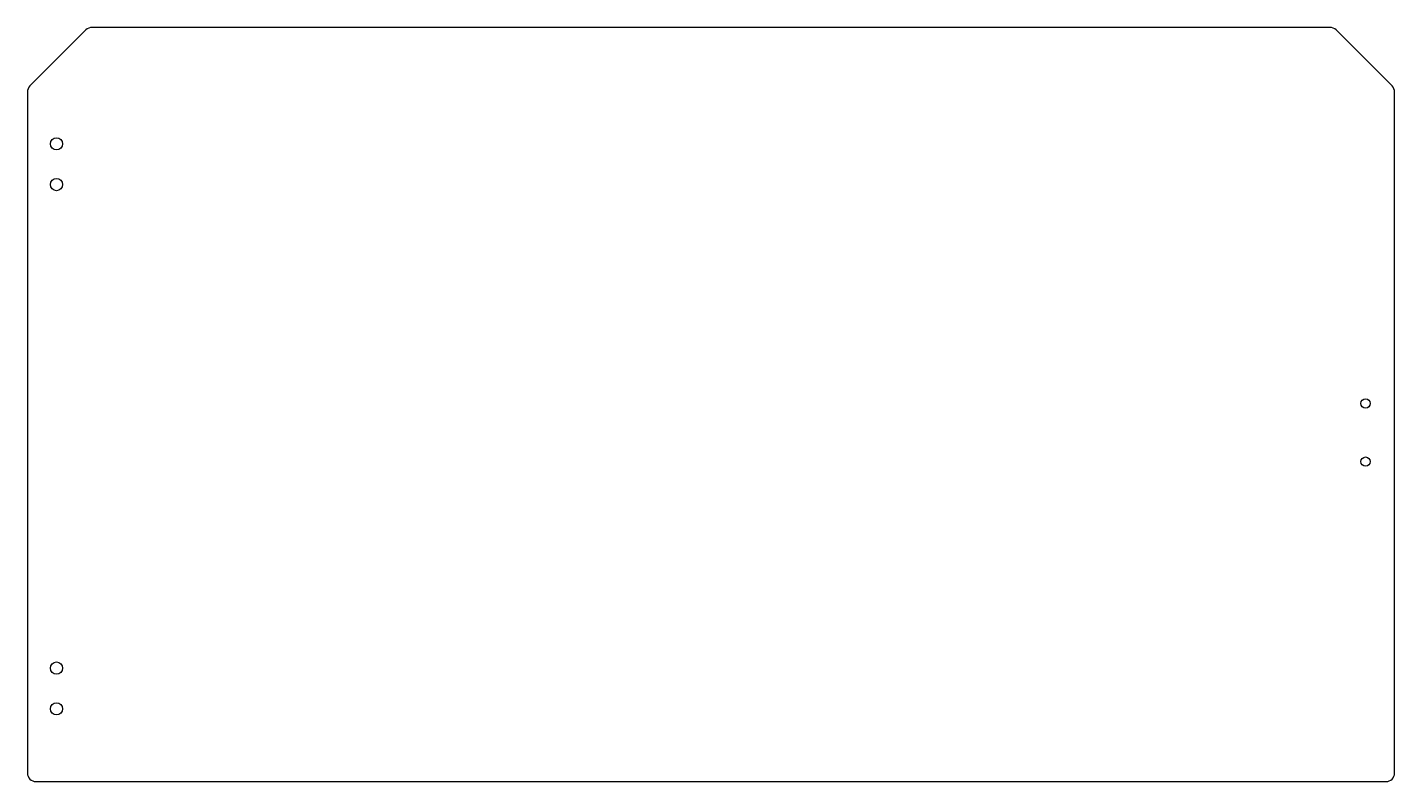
# Model space of a CAD drawing. Header units: millimetres. Extents: x -470 to 0, y -270 to -10.
import ezdxf

# ---------------------------------------------------------------- set-up
doc = ezdxf.new("R2010")
doc.units = ezdxf.units.MM

msp = doc.modelspace()

# ---------------------------------------------------------------- linework, layer by layer
at = {"color": 7, "linetype": 'Continuous', "lineweight": 25}
for p, q in [((-449.88, -11.38), (-469.12, -30.62)), ((-22.74, -10.5), (-447.76, -10.5)), ((-1.38, -30.62), (-20.62, -11.38)), ((-470, -32.74), (-470, -266.5)), ((-0.5, -266.5), (-0.5, -32.74)), ((-467, -269.5), (-3.5, -269.5))]:
    msp.add_line(p, q, dxfattribs=at)
for centre, radius in [((-460, -50.5), 2.1), ((-460, -64.5), 2.1), ((-10.5, -139.62), 1.6), ((-10.5, -159.62), 1.6), ((-460, -230.5), 2.1), ((-460, -244.5), 2.1)]:
    msp.add_circle(centre, radius, dxfattribs=at)
for centre, start, end in [((-447.76, -13.5), 90, 135), ((-22.74, -13.5), 45, 90), ((-467, -32.74), 135, 180), ((-3.5, -32.74), 0, 45), ((-467, -266.5), 180, 270), ((-3.5, -266.5), 270, 0)]:
    msp.add_arc(centre, 3, start, end, dxfattribs=at)

doc.saveas('drawing.dxf')
